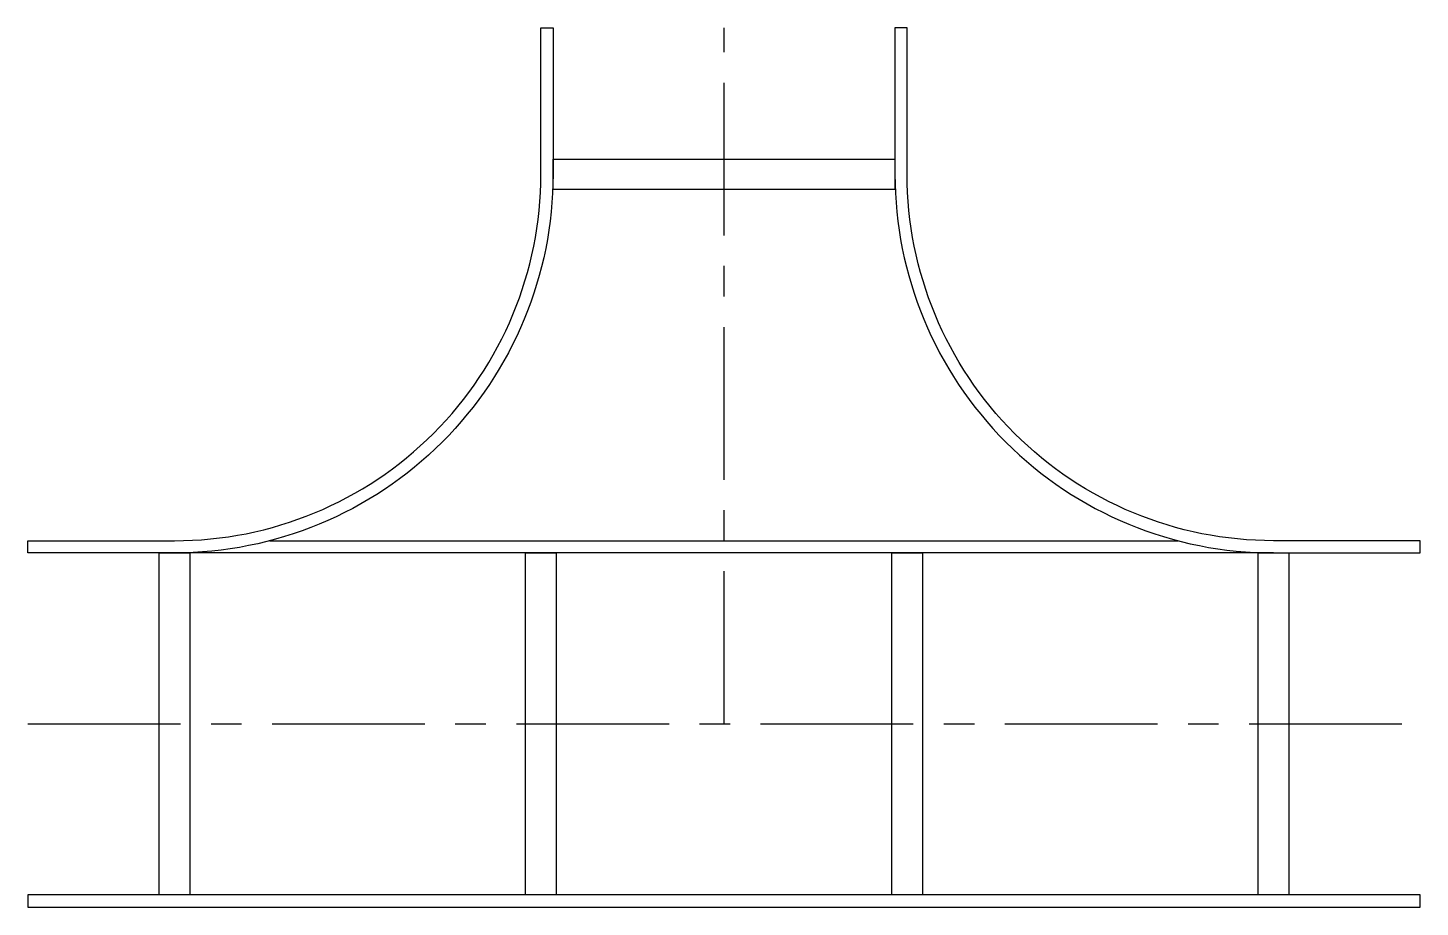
# Model space of a CAD drawing. Header units: millimetres. Extents: x -57 to 57, y -15 to 57.
import ezdxf

# ---------------------------------------------------------------- set-up
doc = ezdxf.new("R2010")
doc.units = ezdxf.units.MM
doc.header["$LTSCALE"] = 10
doc.linetypes.add('CENTER', pattern=[2, 1.25, -0.25, 0.25, -0.25])
doc.layers.get('Defpoints').update_dxf_attribs({"color": 40})

msp = doc.modelspace()

# ---------------------------------------------------------------- linework, layer by layer
at = {"color": 118, "linetype": 'ByBlock', "true_color": 0x0c642f}
for points in [[(-15, 57), (-14, 57), (-14, 45, -0.414214), (-45, 14), (-57, 14), (-57, 15), (-45, 15, 0.414214), (-15, 45)], [(15, 57), (14, 57), (14, 45, 0.414214), (45, 14), (57, 14), (57, 15), (45, 15, -0.414214), (15, 45)]]:
    msp.add_lwpolyline(points, format="xyb", close=True, dxfattribs=at)
for points in [[(14, 46.25), (14, 43.75), (-14, 43.75), (-14, 46.25)], [(-43.75, -14), (-46.25, -14), (-46.25, 14), (-43.75, 14)], [(-13.75, -14), (-16.25, -14), (-16.25, 14), (-13.75, 14)], [(16.25, -14), (13.75, -14), (13.75, 14), (16.25, 14)], [(46.25, -14), (43.75, -14), (43.75, 14), (46.25, 14)], [(-57, -15), (57, -15), (57, -14), (-57, -14)]]:
    msp.add_lwpolyline(points, close=True, dxfattribs=at)
for points in [[(-37.19, 15), (37.19, 15)], [(45, 14), (45, 14), (-45, 14), (-45, 14)]]:
    msp.add_lwpolyline(points, dxfattribs=at)
at = {"layer": 'Defpoints', "color": 118, "linetype": 'CENTER', "true_color": 0x0c642f}
for p, q in [((0, 0), (0, 57)), ((-57, 0), (57, 0))]:
    msp.add_line(p, q, dxfattribs=at)

doc.saveas('drawing.dxf')
